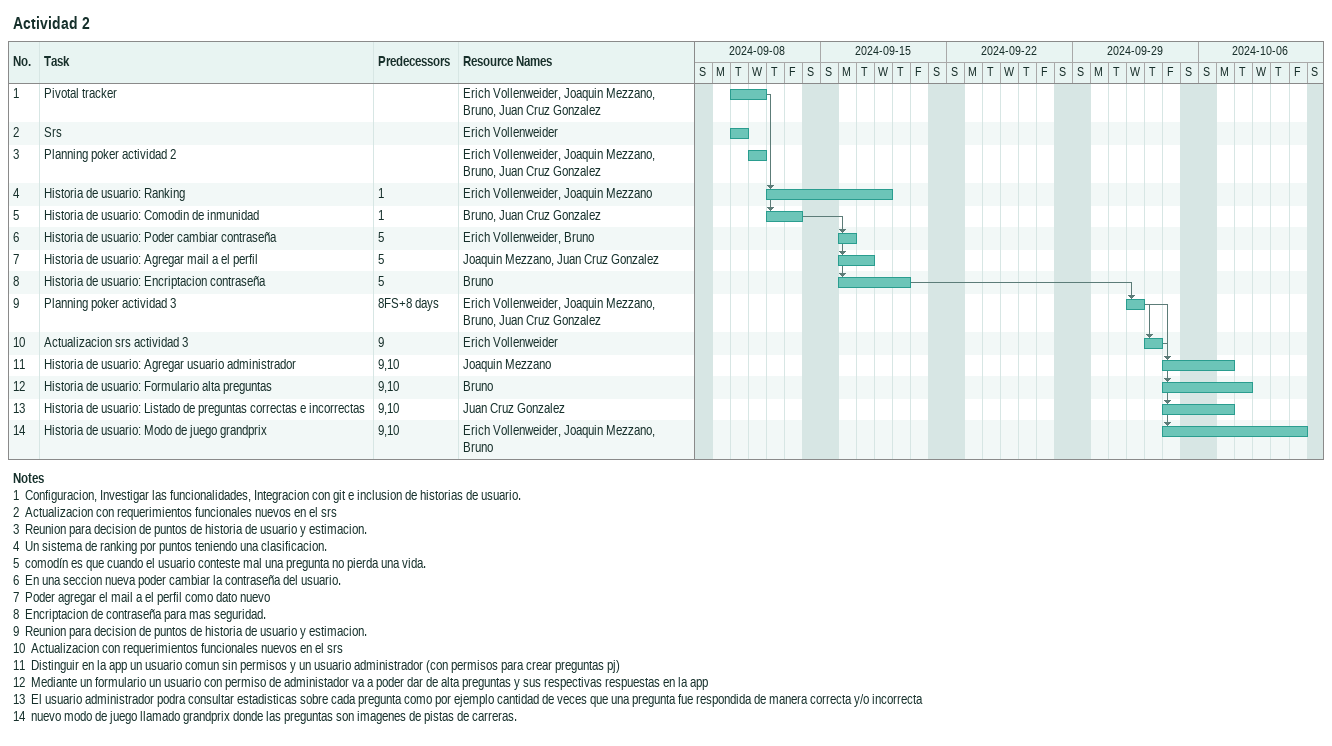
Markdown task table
Actividad 2

| ID | Task | Start | Finish | Predecessors | Resources |
|---|---|---|---|---|---|
| 1 | Pivotal tracker | 2024-09-10 | 2024-09-11 |  | Erich Vollenweider, Joaquin Mezzano, Bruno, Juan Cruz Gonzalez |
| 2 | Srs | 2024-09-10 | 2024-09-10 |  | Erich Vollenweider |
| 3 | Planning poker actividad 2 | 2024-09-11 | 2024-09-11 |  | Erich Vollenweider, Joaquin Mezzano, Bruno, Juan Cruz Gonzalez |
| 4 | Historia de usuario: Ranking | 2024-09-12 | 2024-09-18 | 1 | Erich Vollenweider, Joaquin Mezzano |
| 5 | Historia de usuario: Comodin de inmunidad | 2024-09-12 | 2024-09-13 | 1 | Bruno, Juan Cruz Gonzalez |
| 6 | Historia de usuario: Poder cambiar contraseña | 2024-09-16 | 2024-09-16 | 5 | Erich Vollenweider, Bruno |
| 7 | Historia de usuario: Agregar mail a el perfil | 2024-09-16 | 2024-09-17 | 5 | Joaquin Mezzano, Juan Cruz Gonzalez |
| 8 | Historia de usuario: Encriptacion contraseña | 2024-09-16 | 2024-09-19 | 5 | Bruno |
| 9 | Planning poker actividad 3 | 2024-10-02 | 2024-10-02 | 8FS+8d | Erich Vollenweider, Joaquin Mezzano, Bruno, Juan Cruz Gonzalez |
| 10 | Actualizacion srs actividad 3 | 2024-10-03 | 2024-10-03 | 9 | Erich Vollenweider |
| 11 | Historia de usuario: Agregar usuario administrador | 2024-10-04 | 2024-10-07 | 9, 10 | Joaquin Mezzano |
| 12 | Historia de usuario: Formulario alta preguntas | 2024-10-04 | 2024-10-08 | 9, 10 | Bruno |
| 13 | Historia de usuario: Listado de preguntas correctas e incorrectas | 2024-10-04 | 2024-10-07 | 9, 10 | Juan Cruz Gonzalez |
| 14 | Historia de usuario: Modo de juego grandprix | 2024-10-04 | 2024-10-11 | 9, 10 | Erich Vollenweider, Joaquin Mezzano, Bruno |

Notes
- 1: Configuracion, Investigar las funcionalidades, Integracion con git e inclusion de historias de usuario.
- 2: Actualizacion con requerimientos funcionales nuevos en el srs
- 3: Reunion para decision de puntos de historia de usuario y estimacion.
- 4: Un sistema de ranking por puntos teniendo una clasificacion.
- 5: comodín es que cuando el usuario conteste mal una pregunta no pierda una vida.
- 6: En una seccion nueva poder cambiar la contraseña del usuario.
- 7: Poder agregar el mail a el perfil como dato nuevo
- 8: Encriptacion de contraseña para mas seguridad.
- 9: Reunion para decision de puntos de historia de usuario y estimacion.
- 10: Actualizacion con requerimientos funcionales nuevos en el srs
- 11: Distinguir en la app un usuario comun sin permisos y un usuario administrador (con permisos para crear preguntas pj)
- 12: Mediante un formulario un usuario con permiso de administador va a poder dar de alta preguntas y sus respectivas respuestas en la app
- 13: El usuario administrador podra consultar estadisticas sobre cada pregunta como por ejemplo cantidad de veces que una pregunta fue respondida de manera correcta y/o incorrecta
- 14: nuevo modo de juego llamado grandprix donde las preguntas son imagenes de pistas de carreras.
